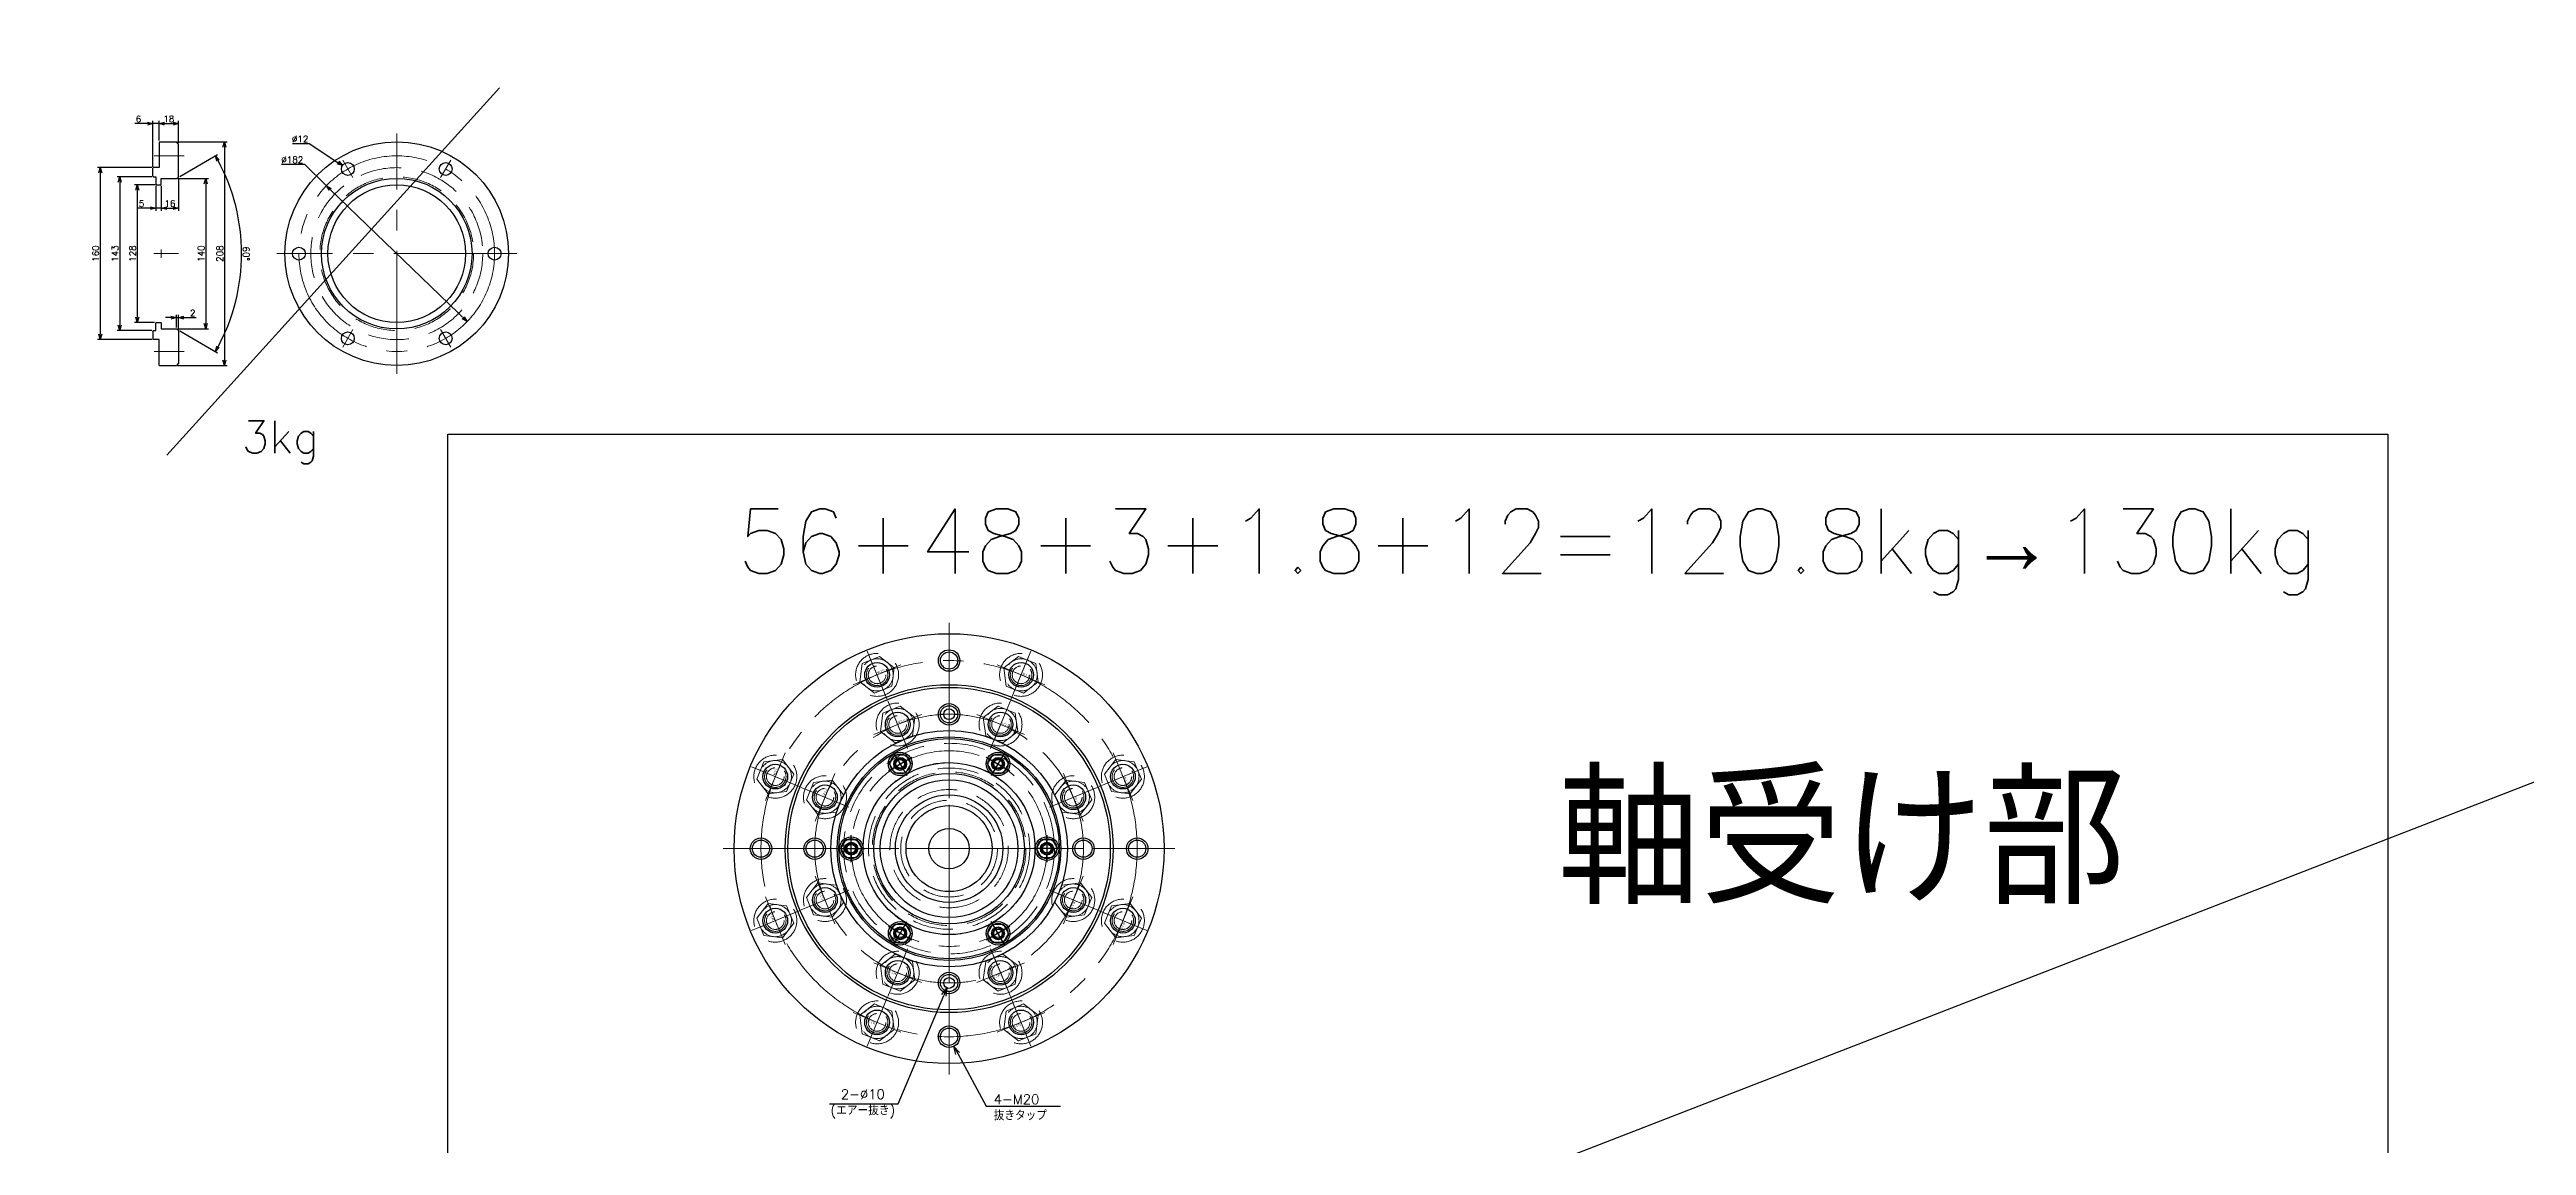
# Model space of a CAD drawing. Header units: millimetres. Extents: x -16130 to 36813, y -8099 to 27484.
# Drawn here: x -8907 to -6603, y 17249 to 18268 of the extents above; entities that cross this region are included whole.
import ezdxf
from ezdxf import colors
from ezdxf.entities.mleader import LeaderData, LeaderLine
from ezdxf.math import Vec2, Vec3

# ---------------------------------------------------------------- set-up
doc = ezdxf.new("R2010")
doc.units = ezdxf.units.MM
doc.header["$LTSCALE"] = 6
doc.header["$PDMODE"] = 99
doc.header["$PDSIZE"] = 1
doc.linetypes.add('CENTER2', pattern=[28.575, 19.05, -3.175, 3.175, -3.175])
doc.linetypes.add('HIDDEN', pattern=[9.525, 6.35, -3.175])
for name, color, linetype, lineweight in [('04_HIDDEN', 2, 'HIDDEN', 13), ('05_CENTER', 4, 'CENTER2', 13), ('08_DIM', 3, 'Continuous', 13)]:
    doc.layers.add(name, color=color, linetype=linetype, lineweight=lineweight)
doc.layers.add('10_DRAFT', color=8, linetype='Continuous', lineweight=0, plot=False)
doc.styles.add('KANJI0', font='txt.shx', dxfattribs={"width": 0.9, "height": 30, "bigfont": 'bigfont'})
doc.styles.add('KSS_TXT', font='txt.shx', dxfattribs={"bigfont": 'extfont2.shx'})
doc.styles.add('KSS_TXT_L', font='txt.shx', dxfattribs={"height": 3, "bigfont": 'extfont2.shx'})
doc.styles.get("Standard").update_dxf_attribs({"font": 'txt.shx', "bigfont": 'extfont2.shx'})
doc.dimstyles.new('KSS_DIM', dxfattribs={"dimtxt": 3, "dimasz": 2.5, "dimexe": 1.25, "dimexo": 0.625, "dimtad": 1, "dimdsep": 46, "dimtxsty": 'KSS_TXT', "dimblk": 'OPEN30', "dimcen": 0, "dimazin": 2, "dimtfac": 0.75, "dimtmove": 0, "dimatfit": 3, "dimldrblk": 'OPEN30', "dimfxl": 1, "dimtolj": 1, "dimarcsym": 0})
doc.dimstyles.new('KSS_DIM$3', dxfattribs={"dimtxt": 3, "dimasz": 2.5, "dimexe": 1.25, "dimexo": 0.625, "dimtad": 1, "dimtih": 1, "dimtoh": 1, "dimdsep": 46, "dimtxsty": 'KSS_TXT', "dimblk": 'OPEN30', "dimcen": 0, "dimazin": 2, "dimtfac": 0.75, "dimtofl": 0, "dimtmove": 0, "dimatfit": 3, "dimldrblk": 'OPEN30', "dimfxl": 1, "dimtolj": 1, "dimarcsym": 0})

# ---------------------------------------------------------------- blocks, each defined once
blk = doc.blocks.new('A$C77716449_1_1')
at = {"color": 0}
for p, q in [((-102, 18), (-104, 16)), ((-104, 0), (-104, 16)), ((-104, 0), (-80, 0)), ((-71.2, 18), (-102, 18)), ((-70, 16), (-71.2, 18)), ((-70, 2), (-70, 16)), ((-64.5, 2), (-70, 2)), ((-64, 1.5), (-64.5, 2)), ((-64, -2.5), (-64, 1.5)), ((64, 1.5), (64.5, 2)), ((64, -2.5), (64, 1.5)), ((64.5, 2), (70, 2)), ((70, 16), (71.2, 18)), ((70, 2), (70, 16)), ((71.2, 18), (102, 18)), ((104, 0), (80, 0)), ((102, 18), (104, 16)), ((104, 0), (104, 16)), ((-80, 0), (-80, -5.5)), ((-80, -5.5), (-79.5, -6)), ((-72, -6), (-79.5, -6)), ((-72, -6), (-71.5, -5.5)), ((-71.5, -5.5), (-71.5, -3)), ((-71.5, -3), (-64.5, -3)), ((-64.5, -3), (-64, -2.5)), ((64, -2.5), (64.5, -3)), ((71.5, -3), (64.5, -3)), ((71.5, -5.5), (71.5, -3)), ((72, -6), (71.5, -5.5)), ((72, -6), (79.5, -6)), ((80, -5.5), (79.5, -6)), ((80, 0), (80, -5.5))]:
    blk.add_line(p, q, dxfattribs=at)
at = {"layer": '05_CENTER'}
for p, q in [((-91, 23.4), (-91, -4.5)), ((91, 23.4), (91, -4.5))]:
    blk.add_line(p, q, dxfattribs=at)
at = {"layer": '10_DRAFT'}
for p, q in [((-3.9, 2), (3.9, 2)), ((0, 18), (0, -5))]:
    blk.add_line(p, q, dxfattribs=at)
blk = doc.blocks.new('_Open30')
at = {"color": 0, "linetype": 'ByBlock', "lineweight": -2}
for p, q in [((-1, 0.27), (0, 0)), ((0, 0), (-1, -0.27)), ((0, 0), (-1, 0))]:
    blk.add_line(p, q, dxfattribs=at)
blk = doc.blocks.new('*D1609')
at = {"layer": '08_DIM', "color": 0, "lineweight": -2, "transparency": 16777216}
for p, q in [((-8808.7, 18142.3), (-8827.8, 18142.3)), ((-8825.3, 18137.3), (-8825.3, 18019.3)), ((-8809.2, 18014.3), (-8827.8, 18014.3))]:
    blk.add_line(p, q, dxfattribs=at)
at = {"layer": 'Defpoints', "color": 0, "transparency": 16777216}
for p in [(-8807.4, 18142.3), (-8825.3, 18014.3), (-8807.9, 18014.3)]:
    blk.add_point(p, dxfattribs=at)
at = {"layer": '08_DIM', "color": 0, "lineweight": -2, "transparency": 16777216, "xscale": 5, "yscale": 5, "zscale": 5}
for p, rotation in [((-8825.3, 18142.3), 90), ((-8825.3, 18014.3), 270)]:
    blk.add_blockref('_Open30', p, dxfattribs=dict(at, rotation=rotation))
at = {"layer": '08_DIM', "color": 0, "transparency": 16777216, "insert": (-8829.6, 18078.3), "char_height": 6, "attachment_point": 5, "rotation": 90, "style": 'KSS_TXT'}
blk.add_mtext('\\A1;128', dxfattribs=at)
blk = doc.blocks.new('*D1610')
at = {"layer": '08_DIM', "color": 0, "lineweight": -2, "transparency": 16777216}
for p, q in [((-8811.7, 18149.8), (-8844.1, 18149.8)), ((-8841.6, 18144.8), (-8841.6, 18011.8)), ((-8811.7, 18006.8), (-8844.1, 18006.8))]:
    blk.add_line(p, q, dxfattribs=at)
at = {"layer": 'Defpoints', "color": 0, "transparency": 16777216}
for p in [(-8810.4, 18149.8), (-8841.6, 18006.8), (-8810.4, 18006.8)]:
    blk.add_point(p, dxfattribs=at)
at = {"layer": '08_DIM', "color": 0, "lineweight": -2, "transparency": 16777216, "xscale": 5, "yscale": 5, "zscale": 5}
for p, rotation in [((-8841.6, 18149.8), 90), ((-8841.6, 18006.8), 270)]:
    blk.add_blockref('_Open30', p, dxfattribs=dict(at, rotation=rotation))
at = {"layer": '08_DIM', "color": 0, "transparency": 16777216, "insert": (-8845.9, 18078.3), "char_height": 6, "attachment_point": 5, "rotation": 90, "style": 'KSS_TXT'}
blk.add_mtext('\\A1;143', dxfattribs=at)
blk = doc.blocks.new('*D1611')
at = {"layer": '08_DIM', "color": 0, "lineweight": -2, "transparency": 16777216}
for p, q in [((-8811.7, 18158.3), (-8862.2, 18158.3)), ((-8859.7, 18153.3), (-8859.7, 18003.3)), ((-8811.7, 17998.3), (-8862.2, 17998.3))]:
    blk.add_line(p, q, dxfattribs=at)
at = {"layer": 'Defpoints', "color": 0, "transparency": 16777216}
for p in [(-8810.4, 18158.3), (-8859.7, 17998.3), (-8810.4, 17998.3)]:
    blk.add_point(p, dxfattribs=at)
at = {"layer": '08_DIM', "color": 0, "lineweight": -2, "transparency": 16777216, "xscale": 5, "yscale": 5, "zscale": 5}
for p, rotation in [((-8859.7, 18158.3), 90), ((-8859.7, 17998.3), 270)]:
    blk.add_blockref('_Open30', p, dxfattribs=dict(at, rotation=rotation))
at = {"layer": '08_DIM', "color": 0, "transparency": 16777216, "insert": (-8864, 18078.3), "char_height": 6, "attachment_point": 5, "rotation": 90, "style": 'KSS_TXT'}
blk.add_mtext('\\A1;160', dxfattribs=at)
blk = doc.blocks.new('*D1612')
at = {"layer": '08_DIM', "color": 0, "lineweight": -2, "transparency": 16777216}
for p, q in [((-8787.7, 18148.3), (-8759.1, 18148.3)), ((-8761.6, 18143.3), (-8761.6, 18013.3)), ((-8787.7, 18008.3), (-8759.1, 18008.3))]:
    blk.add_line(p, q, dxfattribs=at)
at = {"layer": 'Defpoints', "color": 0, "transparency": 16777216}
for p in [(-8788.9, 18148.3), (-8788.9, 18008.3), (-8761.6, 18008.3)]:
    blk.add_point(p, dxfattribs=at)
at = {"layer": '08_DIM', "color": 0, "lineweight": -2, "transparency": 16777216, "xscale": 5, "yscale": 5, "zscale": 5}
for p, rotation in [((-8761.6, 18148.3), 90), ((-8761.6, 18008.3), 270)]:
    blk.add_blockref('_Open30', p, dxfattribs=dict(at, rotation=rotation))
at = {"layer": '08_DIM', "color": 0, "transparency": 16777216, "insert": (-8765.8, 18078.3), "char_height": 6, "attachment_point": 5, "rotation": 90, "style": 'KSS_TXT'}
blk.add_mtext('\\A1;140', dxfattribs=at)
blk = doc.blocks.new('*D1613')
at = {"layer": '08_DIM', "color": 0, "lineweight": -2, "transparency": 16777216}
for p, q in [((-8787.7, 18182.3), (-8741.7, 18182.3)), ((-8744.2, 18177.3), (-8744.2, 17979.3)), ((-8787.7, 17974.3), (-8741.7, 17974.3))]:
    blk.add_line(p, q, dxfattribs=at)
at = {"layer": 'Defpoints', "color": 0, "transparency": 16777216}
for p in [(-8788.9, 18182.3), (-8788.9, 17974.3), (-8744.2, 17974.3)]:
    blk.add_point(p, dxfattribs=at)
at = {"layer": '08_DIM', "color": 0, "lineweight": -2, "transparency": 16777216, "xscale": 5, "yscale": 5, "zscale": 5}
for p, rotation in [((-8744.2, 18182.3), 90), ((-8744.2, 17974.3), 270)]:
    blk.add_blockref('_Open30', p, dxfattribs=dict(at, rotation=rotation))
at = {"layer": '08_DIM', "color": 0, "transparency": 16777216, "insert": (-8748.5, 18078.3), "char_height": 6, "attachment_point": 5, "rotation": 90, "style": 'KSS_TXT'}
blk.add_mtext('\\A1;208', dxfattribs=at)
blk = doc.blocks.new('*D1614')
at = {"layer": '08_DIM', "color": 0, "lineweight": -2, "transparency": 16777216}
for p, q in [((-8788.9, 18009.5), (-8788.9, 18021.3)), ((-8786.9, 18008.4), (-8786.9, 18021.3)), ((-8793.9, 18018.8), (-8798.9, 18018.8)), ((-8788.9, 18018.8), (-8786.9, 18018.8)), ((-8781.9, 18018.8), (-8770.4, 18018.8))]:
    blk.add_line(p, q, dxfattribs=at)
at = {"layer": 'Defpoints', "color": 0, "transparency": 16777216}
for p in [(-8788.9, 18008.3), (-8786.9, 18018.8), (-8786.9, 18007.1)]:
    blk.add_point(p, dxfattribs=at)
at = {"layer": '08_DIM', "color": 0, "lineweight": -2, "transparency": 16777216, "xscale": 5, "yscale": 5, "zscale": 5}
blk.add_blockref('_Open30', (-8788.9, 18018.8), dxfattribs=at)
at = {"layer": '08_DIM', "color": 0, "lineweight": -2, "transparency": 16777216, "xscale": 5, "yscale": 5, "zscale": 5, "rotation": 180}
blk.add_blockref('_Open30', (-8786.9, 18018.8), dxfattribs=at)
at = {"layer": '08_DIM', "color": 0, "transparency": 16777216, "insert": (-8773.7, 18023), "char_height": 6, "attachment_point": 5, "style": 'KSS_TXT'}
blk.add_mtext('\\A1;2', dxfattribs=at)
blk = doc.blocks.new('*D1615')
at = {"layer": '08_DIM', "color": 0, "lineweight": -2, "transparency": 16777216}
for p, q in [((-8785.8, 18150), (-8750.5, 18170.5)), ((-8785.8, 18006.5), (-8750.5, 17986.1))]:
    blk.add_line(p, q, dxfattribs=at)
blk.add_arc((-8910.1, 18078.3), 181.9, 331.5751, 28.4249, dxfattribs=at)
at = {"layer": 'Defpoints', "color": 0, "transparency": 16777216}
for p in [(-8788.9, 18148.3), (-8786.9, 18149.4), (-8731, 18046.7), (-8788.9, 18008.3), (-8786.9, 18007.1)]:
    blk.add_point(p, dxfattribs=at)
at = {"layer": '08_DIM', "color": 0, "lineweight": -2, "transparency": 16777216, "xscale": 5, "yscale": 5, "zscale": 5}
for p, rotation in [((-8752.6, 18169.2), 119.2124710377827), ((-8752.6, 17987.3), 240.7875289625294)]:
    blk.add_blockref('_Open30', p, dxfattribs=dict(at, rotation=rotation))
at = {"layer": '08_DIM', "color": 0, "transparency": 16777216, "insert": (-8724, 18078.3), "char_height": 6, "attachment_point": 5, "rotation": 270, "style": 'KSS_TXT'}
blk.add_mtext('\\A1;60%%d', dxfattribs=at)
blk = doc.blocks.new('*D1616')
at = {"layer": '08_DIM', "color": 0, "lineweight": -2, "transparency": 16777216}
for p, q in [((-8804.9, 18183.5), (-8804.9, 18201.8)), ((-8799.9, 18199.3), (-8791.9, 18199.3)), ((-8786.9, 18181.5), (-8786.9, 18201.8))]:
    blk.add_line(p, q, dxfattribs=at)
at = {"layer": 'Defpoints', "color": 0, "transparency": 16777216}
for p in [(-8804.9, 18182.3), (-8786.9, 18199.3), (-8786.9, 18180.3)]:
    blk.add_point(p, dxfattribs=at)
at = {"layer": '08_DIM', "color": 0, "lineweight": -2, "transparency": 16777216, "xscale": 5, "yscale": 5, "zscale": 5, "rotation": 180}
blk.add_blockref('_Open30', (-8804.9, 18199.3), dxfattribs=at)
at = {"layer": '08_DIM', "color": 0, "lineweight": -2, "transparency": 16777216, "xscale": 5, "yscale": 5, "zscale": 5}
blk.add_blockref('_Open30', (-8786.9, 18199.3), dxfattribs=at)
at = {"layer": '08_DIM', "color": 0, "transparency": 16777216, "insert": (-8795.9, 18203.6), "char_height": 6, "attachment_point": 5, "style": 'KSS_TXT'}
blk.add_mtext('\\A1;18', dxfattribs=at)
blk = doc.blocks.new('*D1617')
at = {"layer": '08_DIM', "color": 0, "lineweight": -2, "transparency": 16777216}
for p, q in [((-8815.9, 18199.3), (-8827.4, 18199.3)), ((-8810.9, 18159), (-8810.9, 18201.8)), ((-8804.9, 18199.3), (-8810.9, 18199.3)), ((-8804.9, 18183.5), (-8804.9, 18201.8)), ((-8799.9, 18199.3), (-8794.9, 18199.3))]:
    blk.add_line(p, q, dxfattribs=at)
at = {"layer": 'Defpoints', "color": 0, "transparency": 16777216}
for p in [(-8810.9, 18199.3), (-8804.9, 18182.3), (-8810.9, 18157.8)]:
    blk.add_point(p, dxfattribs=at)
at = {"layer": '08_DIM', "color": 0, "lineweight": -2, "transparency": 16777216, "xscale": 5, "yscale": 5, "zscale": 5}
blk.add_blockref('_Open30', (-8810.9, 18199.3), dxfattribs=at)
at = {"layer": '08_DIM', "color": 0, "lineweight": -2, "transparency": 16777216, "xscale": 5, "yscale": 5, "zscale": 5, "rotation": 180}
blk.add_blockref('_Open30', (-8804.9, 18199.3), dxfattribs=at)
at = {"layer": '08_DIM', "color": 0, "transparency": 16777216, "insert": (-8824.2, 18203.6), "char_height": 6, "attachment_point": 5, "style": 'KSS_TXT'}
blk.add_mtext('\\A1;6', dxfattribs=at)
blk = doc.blocks.new('*D1618')
at = {"layer": '08_DIM', "color": 0, "lineweight": -2, "transparency": 16777216}
for p, q in [((-8807.9, 18141.5), (-8807.9, 18118.1)), ((-8802.9, 18141.5), (-8802.9, 18118.1)), ((-8812.9, 18120.6), (-8824.4, 18120.6)), ((-8802.9, 18120.6), (-8807.9, 18120.6)), ((-8797.9, 18120.6), (-8792.9, 18120.6))]:
    blk.add_line(p, q, dxfattribs=at)
at = {"layer": 'Defpoints', "color": 0, "transparency": 16777216}
for p in [(-8807.9, 18142.8), (-8802.9, 18142.8), (-8807.9, 18120.6)]:
    blk.add_point(p, dxfattribs=at)
at = {"layer": '08_DIM', "color": 0, "lineweight": -2, "transparency": 16777216, "xscale": 5, "yscale": 5, "zscale": 5}
blk.add_blockref('_Open30', (-8807.9, 18120.6), dxfattribs=at)
at = {"layer": '08_DIM', "color": 0, "lineweight": -2, "transparency": 16777216, "xscale": 5, "yscale": 5, "zscale": 5, "rotation": 180}
blk.add_blockref('_Open30', (-8802.9, 18120.6), dxfattribs=at)
at = {"layer": '08_DIM', "color": 0, "transparency": 16777216, "insert": (-8821.2, 18124.8), "char_height": 6, "attachment_point": 5, "style": 'KSS_TXT'}
blk.add_mtext('\\A1;5', dxfattribs=at)
blk = doc.blocks.new('*D1619')
at = {"layer": '08_DIM', "color": 0, "lineweight": -2, "transparency": 16777216}
for p, q in [((-8802.9, 18141.5), (-8802.9, 18118.1)), ((-8786.9, 18148.2), (-8786.9, 18118.1)), ((-8797.9, 18120.6), (-8791.9, 18120.6))]:
    blk.add_line(p, q, dxfattribs=at)
at = {"layer": 'Defpoints', "color": 0, "transparency": 16777216}
for p in [(-8802.9, 18142.8), (-8786.9, 18149.4), (-8786.9, 18120.6)]:
    blk.add_point(p, dxfattribs=at)
at = {"layer": '08_DIM', "color": 0, "lineweight": -2, "transparency": 16777216, "xscale": 5, "yscale": 5, "zscale": 5, "rotation": 180}
blk.add_blockref('_Open30', (-8802.9, 18120.6), dxfattribs=at)
at = {"layer": '08_DIM', "color": 0, "lineweight": -2, "transparency": 16777216, "xscale": 5, "yscale": 5, "zscale": 5}
blk.add_blockref('_Open30', (-8786.9, 18120.6), dxfattribs=at)
at = {"layer": '08_DIM', "color": 0, "transparency": 16777216, "insert": (-8794.9, 18124.8), "char_height": 6, "attachment_point": 5, "style": 'KSS_TXT'}
blk.add_mtext('\\A1;16', dxfattribs=at)
blk = doc.blocks.new('A$C63AF6C73_1_1')
at = {"color": 0}
for centre, radius in [((0, 0), 104), ((0, 0), 70), ((-45.5, 78.8), 6), ((45.5, 78.8), 6), ((0, 0), 64), ((-91, 0), 6), ((91, 0), 6), ((-45.5, -78.8), 6), ((45.5, -78.8), 6)]:
    blk.add_circle(centre, radius, dxfattribs=at)
at = {"layer": '04_HIDDEN'}
for radius in [80, 71.5]:
    blk.add_circle((0, 0), radius, dxfattribs=at)
at = {"layer": '05_CENTER'}
for p, q in [((0, -111.7), (0, 111.7)), ((-40.8, 70.7), (-50.2, 86.9)), ((40.8, 70.7), (50.2, 86.9)), ((111.7, 0), (-111.7, 0)), ((81.7, 0), (100.3, 0)), ((-81.7, 0), (-100.3, 0)), ((-40.8, -70.7), (-50.2, -86.9)), ((40.8, -70.7), (50.2, -86.9))]:
    blk.add_line(p, q, dxfattribs=at)
blk.add_circle((0, 0), 91, dxfattribs=at)
blk = doc.blocks.new('*D1621')
at = {"layer": '08_DIM', "color": 0, "lineweight": -2, "transparency": 16777216}
for p, q in [((-8691.1, 18161.4), (-8669.8, 18161.4)), ((-8669.8, 18161.4), (-8649.3, 18141.5)), ((-8518.5, 18015), (-8645.7, 18138.1))]:
    blk.add_line(p, q, dxfattribs=at)
at = {"layer": 'Defpoints', "color": 0, "transparency": 16777216}
for p in [(-8649.3, 18141.5), (-8518.5, 18015)]:
    blk.add_point(p, dxfattribs=at)
at = {"layer": '08_DIM', "color": 0, "lineweight": -2, "transparency": 16777216, "xscale": 5, "yscale": 5, "zscale": 5}
for p, rotation in [((-8649.3, 18141.5), 135.9510498933264), ((-8518.5, 18015), 315.9510498933263)]:
    blk.add_blockref('_Open30', p, dxfattribs=dict(at, rotation=rotation))
at = {"layer": '08_DIM', "color": 0, "transparency": 16777216, "insert": (-8681.1, 18165.6), "char_height": 6, "attachment_point": 5, "style": 'KSS_TXT'}
blk.add_mtext('\\A1;%%C182', dxfattribs=at)
blk = doc.blocks.new('*D1654')
at = {"layer": '08_DIM', "color": 0, "lineweight": -2, "transparency": 16777216}
for p, q in [((-8680.8, 18180.6), (-8665.5, 18180.6)), ((-8665.5, 18180.6), (-8638.6, 18163.1))]:
    blk.add_line(p, q, dxfattribs=at)
at = {"layer": 'Defpoints', "color": 0, "transparency": 16777216}
for p in [(-8634.4, 18160.3), (-8624.3, 18153.8)]:
    blk.add_point(p, dxfattribs=at)
at = {"layer": '08_DIM', "color": 0, "lineweight": -2, "transparency": 16777216, "xscale": 5, "yscale": 5, "zscale": 5, "rotation": 326.9216417782836}
blk.add_blockref('_Open30', (-8634.4, 18160.3), dxfattribs=at)
at = {"layer": '08_DIM', "color": 0, "transparency": 16777216, "insert": (-8673.8, 18184.9), "char_height": 6, "attachment_point": 5, "style": 'KSS_TXT'}
blk.add_mtext('\\A1;%%C12', dxfattribs=at)
blk = doc.blocks.new('A$C40B027D8_1_1')
at = {"color": 0}
for centre, radius in [((0, 0), 200), ((0, 175), 10), ((-67, 161.7), 11.5), ((0, 175), 8), ((67, 161.7), 11.5), ((0, 0), 152.5), ((0, 125), 5), ((0, 0), 104), ((-161.7, 67), 11.5), ((0, 0), 80), ((-45.5, 78.8), 5), ((-45.5, 78.8), 4), ((45.5, 78.8), 5), ((45.5, 78.8), 4), ((161.7, 67), 11.5), ((0, 0), 64), ((-175, 0), 10), ((-175, 0), 8), ((-91, 0), 5), ((-91, 0), 4), ((91, 0), 5), ((91, 0), 4), ((175, 0), 10), ((175, 0), 8), ((-161.7, -67), 11.5), ((161.7, -67), 11.5), ((-45.5, -78.8), 5), ((-45.5, -78.8), 4), ((45.5, -78.8), 5), ((45.5, -78.8), 4), ((0, -125), 5), ((-67, -161.7), 11.5), ((67, -161.7), 11.5), ((0, -175), 10), ((0, -175), 8)]:
    blk.add_circle(centre, radius, dxfattribs=at)
at = {"layer": '04_HIDDEN'}
blk.add_circle((0, 0), 98, dxfattribs=at)
at = {"layer": '05_CENTER'}
for p, q in [((0, 210.1), (0, -210.1)), ((-60.3, 145.7), (-73.6, 177.7)), ((60.3, 145.7), (73.6, 177.7)), ((-8, 125), (8, 125)), ((-145.7, 60.3), (-177.7, 73.6)), ((-41.3, 71.6), (-49.7, 86)), ((41.3, 71.6), (49.7, 86)), ((145.7, 60.3), (177.7, 73.6)), ((-210.1, 0), (210.1, 0)), ((-82.7, 0), (-99.3, 0)), ((82.7, 0), (99.3, 0)), ((-145.7, -60.3), (-177.7, -73.6)), ((145.7, -60.3), (177.7, -73.6)), ((-41.3, -71.6), (-49.7, -86)), ((41.3, -71.6), (49.7, -86)), ((-8, -125), (8, -125)), ((-60.3, -145.7), (-73.6, -177.7)), ((60.3, -145.7), (73.6, -177.7))]:
    blk.add_line(p, q, dxfattribs=at)
for radius in [175, 91]:
    blk.add_circle((0, 0), radius, dxfattribs=at)
blk = doc.blocks.new('A$C1ACB434C_1_1')
at = {"color": 0}
for centre, radius in [((0, 0), 150), ((-47.8, 115.5), 11.5), ((0, 125), 10), ((0, 125), 8), ((47.8, 115.5), 11.5), ((0, 0), 110), ((0, 0), 102.5), ((-115.5, 47.8), 11.5), ((0, 0), 50), ((115.5, 47.8), 11.5), ((0, 0), 40), ((-125, 0), 10), ((-125, 0), 8), ((0, 0), 18.8), ((125, 0), 10), ((125, 0), 8), ((-115.5, -47.8), 11.5), ((115.5, -47.8), 11.5), ((-47.8, -115.5), 11.5), ((0, -125), 10), ((47.8, -115.5), 11.5), ((0, -125), 8)]:
    blk.add_circle(centre, radius, dxfattribs=at)
at = {"layer": '04_HIDDEN'}
for radius in [75, 55, 45]:
    blk.add_circle((0, 0), radius, dxfattribs=at)
at = {"layer": '05_CENTER'}
for p, q in [((0, 161.2), (0, -161.2)), ((-41.2, 99.5), (-54.5, 131.5)), ((41.2, 99.5), (54.5, 131.5)), ((-99.5, 41.2), (-131.5, 54.5)), ((99.5, 41.2), (131.5, 54.5)), ((-161.2, 0), (161.2, 0)), ((-99.5, -41.2), (-131.5, -54.5)), ((99.5, -41.2), (131.5, -54.5)), ((-41.2, -99.5), (-54.5, -131.5)), ((41.2, -99.5), (54.5, -131.5))]:
    blk.add_line(p, q, dxfattribs=at)
blk.add_circle((0, 0), 125, dxfattribs=at)
blk = doc.blocks.new('20b_1_1_1_1')
at = {"color": 0, "linetype": 'CENTER2'}
for p, q in [((0, -24), (0, 24)), ((24, 0), (-24, 0))]:
    blk.add_line(p, q, dxfattribs=at)
at = {"color": 0}
for p, q in [((-8.7, 15), (-17.3, 0)), ((-17.3, 0), (-8.7, -15)), ((8.7, 15), (-8.7, 15)), ((17.3, 0), (8.7, 15)), ((8.7, -15), (17.3, 0)), ((-8.7, -15), (8.7, -15))]:
    blk.add_line(p, q, dxfattribs=at)
for radius in [20, 15, 10, 8.2]:
    blk.add_circle((0, 0), radius, dxfattribs=at)
at = {"layer": '10_DRAFT', "style": 'KANJI0', "width": 0.82}
blk.add_text('Ｍ２０', height=2.14, dxfattribs=at).set_placement((0.9, 0.3))
blk = doc.blocks.new('A$C491655AE_1_1_1_1')
at = {"color": 0, "linetype": 'CENTER2'}
for p, q in [((-12.6, 0), (12.6, 0)), ((0, -12.6), (0, 12.6))]:
    blk.add_line(p, q, dxfattribs=at)
at = {"color": 0}
for p, q in [((-9.8, 0), (-4.9, 8.5)), ((-4.9, -8.5), (-9.8, 0)), ((-4.9, 8.5), (4.9, 8.5)), ((4.9, 8.5), (9.8, 0)), ((9.8, 0), (4.9, -8.5)), ((4.9, -8.5), (-4.9, -8.5))]:
    blk.add_line(p, q, dxfattribs=at)
for radius in [11, 9.25]:
    blk.add_circle((0, 0), radius, dxfattribs=at)
at = {"layer": '10_DRAFT', "style": 'KSS_TXT_L'}
blk.add_text('BT-M10', height=0.3, dxfattribs=at).set_placement((-0.7, -0.5))
blk = doc.blocks.new('*D3355')
at = {"layer": '08_DIM', "color": 0, "lineweight": -2, "transparency": 16777216}
for p, q in [((-8117.3, 17287.2), (-8074.9, 17388.2)), ((-8181.4, 17287.2), (-8117.3, 17287.2))]:
    blk.add_line(p, q, dxfattribs=at)
at = {"layer": 'Defpoints', "color": 0, "transparency": 16777216}
for p in [(-8068.1, 17404.3), (-8072, 17395.1)]:
    blk.add_point(p, dxfattribs=at)
at = {"layer": '08_DIM', "color": 0, "lineweight": -2, "transparency": 16777216, "xscale": 7.5, "yscale": 7.5, "zscale": 7.5, "rotation": 67.2196407698856}
blk.add_blockref('_Open30', (-8072, 17395.1), dxfattribs=at)
at = {"layer": '08_DIM', "color": 0, "transparency": 16777216, "insert": (-8150.3, 17287.2), "char_height": 9, "attachment_point": 5, "style": 'KSS_TXT'}
blk.add_mtext('\\A1;2-%%C10\\P(エアー抜き)', dxfattribs=at)

msp = doc.modelspace()

# ---------------------------------------------------------------- linework, layer by layer
at = {"color": 2}
msp.add_line((-1590.80397, 19526.87304), (-10784.35796, 15962.3952), dxfattribs=at)
at = {"color": 3}
msp.add_line((-8488.37991, 18232.52425), (-8797.72542, 17890.68677), dxfattribs=at)
at = {"color": 2}
msp.add_lwpolyline([(-8536.21059, 17910.38816), (-6731.62753, 17910.38816), (-6731.62753, 16227.94823), (-8536.21059, 16227.94823)], close=True, dxfattribs=at)

# ---------------------------------------------------------------- block references
for name, p, rotation in [('A$C77716449_1_1', (-8804.9023, 18078.26366), 270), ('A$C491655AE_1_1_1_1', (-8115.5537, 17603.51666), 299.9999999999999), ('A$C491655AE_1_1_1_1', (-8024.5537, 17603.51666), 239.9999999999999), ('A$C491655AE_1_1_1_1', (-7979.0537, 17524.70835), 179.9999999999999), ('A$C491655AE_1_1_1_1', (-8115.5537, 17445.90004), 59.99999999999997), ('A$C491655AE_1_1_1_1', (-8024.5537, 17445.90004), 120)]:
    msp.add_blockref(name, p, dxfattribs=dict(rotation=rotation))
for name, p in [('A$C63AF6C73_1_1', (-8583.87738, 18078.26366)), ('A$C40B027D8_1_1', (-8070.0537, 17524.70835)), ('A$C1ACB434C_1_1', (-8070.0537, 17524.70835)), ('A$C63AF6C73_1_1', (-8070.0537, 17524.70835)), ('A$C491655AE_1_1_1_1', (-8161.0537, 17524.70835))]:
    msp.add_blockref(name, p)
at = {"layer": '04_HIDDEN'}
for p, rotation in [((-8137.0233, 17686.38727), 22.50000000001092), ((-8003.0841, 17686.38727), 337.5000000000109), ((-8117.88913, 17640.19329), 22.50000000001092), ((-8022.21827, 17640.19329), 337.5000000000109), ((-8231.73262, 17591.67795), 67.50000000001091), ((-7908.37478, 17591.67795), 292.5000000000109), ((-8185.53864, 17572.54378), 67.50000000001091), ((-7954.56876, 17572.54378), 292.5000000000109), ((-8231.73262, 17457.73875), 112.5000000000109), ((-8185.53864, 17476.87292), 112.5000000000109), ((-7954.56876, 17476.87292), 247.5000000000109), ((-7908.37478, 17457.73875), 247.5000000000109), ((-8117.88913, 17409.22341), 157.5000000000109), ((-8022.21827, 17409.22341), 202.5000000000108), ((-8137.0233, 17363.02943), 157.5000000000109), ((-8003.0841, 17363.02943), 202.5000000000108)]:
    msp.add_blockref('20b_1_1_1_1', p, dxfattribs=dict(at, rotation=rotation))

# ---------------------------------------------------------------- texts
at = {"layer": '08_DIM', "color": 6, "style": 'KSS_TXT'}
for s, height, p in [('3kg', 30, (-8728.08717, 17892.74278)), ('56+48+3+1.8+12=120.8kg→130kg', 60, (-8267.55947, 17780.77556))]:
    msp.add_text(s, height=height, dxfattribs=at).set_placement(p)
at = {"layer": '08_DIM', "style": 'KSS_TXT'}
msp.add_text('軸受け部', height=120, dxfattribs=at).set_placement((-7503.63321, 17473.23299))

# ---------------------------------------------------------------- dimensions: what is measured, and where the dimension line sits
at = {"layer": '08_DIM'}
for base, p1, p2, picture, middle in [((-8810.9023, 18199.31041), (-8804.9023, 18182.26366), (-8810.9023, 18157.76366), '*D1617', (-8824.1523, 18203.56041)), ((-8786.9023, 18199.31041), (-8804.9023, 18182.26366), (-8786.9023, 18180.26366), '*D1616', (-8795.9023, 18203.56041)), ((-8807.9023, 18120.55906), (-8802.9023, 18142.76366), (-8807.9023, 18142.76366), '*D1618', (-8821.1523, 18124.81323)), ((-8786.9023, 18120.55906), (-8802.9023, 18142.76366), (-8786.9023, 18149.41836), '*D1619', (-8794.9023, 18124.80906)), ((-8786.9023, 18018.79682), (-8788.9023, 18008.26366), (-8786.9023, 18007.10896), '*D1614', (-8773.6523, 18023.04682))]:
    dim = msp.add_linear_dim(base=base, p1=p1, p2=p2, dimstyle='KSS_DIM', override={"dimscale": 2}, dxfattribs=at)
    dim.commit()
    dim.dimension.update_dxf_attribs({"geometry": picture, "text_midpoint": middle})
for base, p1, p2, picture, middle in [((-8744.24832, 17974.26366), (-8788.9023, 18182.26366), (-8788.9023, 17974.26366), '*D1613', (-8748.49832, 18078.26366)), ((-8859.72793, 17998.26366), (-8810.4023, 18158.26366), (-8810.4023, 17998.26366), '*D1611', (-8863.97793, 18078.26366)), ((-8841.649, 18006.76366), (-8810.4023, 18149.76366), (-8810.4023, 18006.76366), '*D1610', (-8845.899, 18078.26366)), ((-8825.34945, 18014.26366), (-8807.4023, 18142.26366), (-8807.9023, 18014.26366), '*D1609', (-8829.59945, 18078.26366)), ((-8761.57515, 18008.26366), (-8788.9023, 18148.26366), (-8788.9023, 18008.26366), '*D1612', (-8765.82515, 18078.26366))]:
    dim = msp.add_linear_dim(base=base, p1=p1, p2=p2, angle=90, dimstyle='KSS_DIM', override={"dimscale": 2}, dxfattribs=at)
    dim.commit()
    dim.dimension.update_dxf_attribs({"geometry": picture, "text_midpoint": middle})
for p1, p2, override, picture, middle in [((-8624.34983, 18153.79726), (-8634.40493, 18160.34669), {"dimscale": 2, "dimpost": '%%C<>'}, '*D1654', (-8673.76012, 18180.60716)), ((-8518.47149, 18014.99385), (-8649.28327, 18141.53347), {"dimscale": 2, "dimpost": '%%C<>', "dimtix": 1, "dimatfit": 2}, '*D1621', (-8681.05711, 18161.38702))]:
    dim = msp.add_diameter_dim_2p(p1=p1, p2=p2, dimstyle='KSS_DIM$3', override=override, dxfattribs=at)
    dim.commit()
    dim.dimension.update_dxf_attribs({"geometry": picture, "text_midpoint": middle, "dimtype": 163})
dim = msp.add_angular_dim_2l(base=(-8731.01878, 18046.67872), line1=((-8788.9023, 18148.26366), (-8786.9023, 18149.41836)), line2=((-8788.9023, 18008.26366), (-8786.9023, 18007.10896)), dimstyle='KSS_DIM', override={"dimscale": 2}, dxfattribs=at)
dim.commit()
dim.dimension.update_dxf_attribs({"geometry": '*D1615', "text_midpoint": (-8724.00545, 18078.26366)})
at = {"layer": '08_DIM', "color": 1}
dim = msp.add_diameter_dim_2p(p1=(-8068.1177, 17404.31833), p2=(-8071.9897, 17395.09837), text='2-<>', dimstyle='KSS_DIM$3', override={"dimscale": 3, "dimpost": '%%C<>\\X(エアー抜き)'}, dxfattribs=at)
dim.commit()
dim.dimension.update_dxf_attribs({"geometry": '*D3355', "text_midpoint": (-8150.30635, 17287.19079), "dimtype": 163})

# ---------------------------------------------------------------- leaders
at = {"layer": '08_DIM'}
ml = msp.add_multileader_mtext('Standard', dxfattribs=at)
ml.set_content('4-M20\\P抜きタップ', color=256)
ml.set_leader_properties()
ml.set_arrow_properties(name='OPEN30')
ml.build(insert=Vec2(0, 0))
ml.multileader.update_dxf_attribs({"text_left_attachment_type": 6, "text_right_attachment_type": 6, "dogleg_length": 0.216, "arrow_head_size": 7.5, "scale": 3})
ctx = ml.context
ctx.base_point, ctx.scale, ctx.char_height, ctx.arrow_head_size, ctx.landing_gap_size, ctx.plane_origin = Vec3(-8034.55252, 17285.20471), 3, 9, 7.5, 6, Vec3(-8065.56423, 17340.77277)
ctx.left_attachment, ctx.right_attachment = 6, 6
notes = []
notes.append((ctx, [(0, (1, 1, 0), (-8035.63252, 17285.20471), (1, 0), 1.08, [(0, [(-8065.56423, 17340.77277)], 0, [])])]))
ctx.mtext.insert, ctx.mtext.flow_direction = Vec3(-8028.55252, 17296.00471), 5
for ctx, leaders in notes:
    for number, flags, end, landing, length, lines in leaders:
        leader = LeaderData()
        leader.index, (leader.has_last_leader_line, leader.has_dogleg_vector, leader.attachment_direction) = number, flags
        leader.last_leader_point, leader.dogleg_vector, leader.dogleg_length = Vec3(end), Vec3(landing), length
        for number, points, colour, breaks in lines:
            line = LeaderLine()
            line.index, line.vertices, line.color, line.breaks = number, Vec3.list(points), colors.encode_raw_color(colour), breaks
            leader.lines.append(line)
        ctx.leaders.append(leader)

doc.saveas('drawing.dxf')
